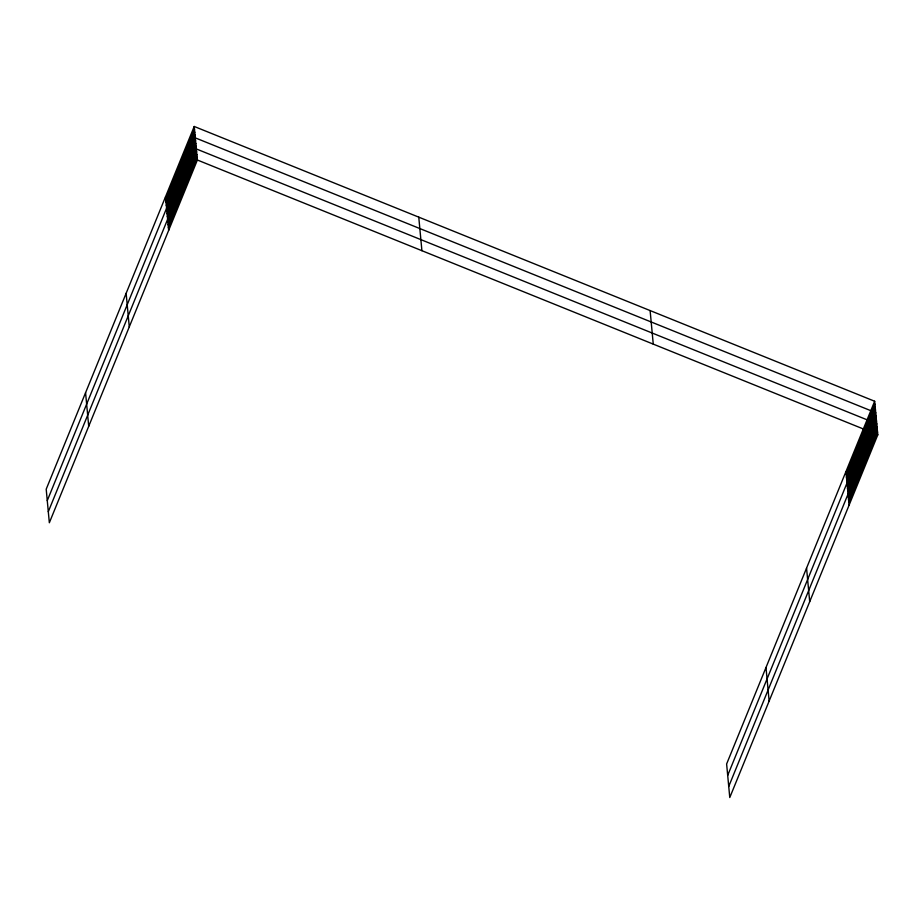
<?xml version="1.0" encoding="UTF-8"?>
<svg xmlns="http://www.w3.org/2000/svg" width="924" height="924" viewBox="0 0 924 924"><rect width="100%" height="100%" fill="white"/><g stroke="black" fill="none" stroke-linecap="round" stroke-linejoin="round"><path stroke-width="1.39" d="M194.225 126.472L46.2 489.2L49.342 522.753L197.378 160.014L194.225 126.472L874.658 401.247L877.8 434.8L729.775 797.528L726.622 763.986L874.658 401.247M165.777 199.711L194.502 129.325M166.043 202.564L194.768 132.167M166.308 205.405L195.033 135.02M47.274 500.612L195.299 137.872L875.721 412.658L727.696 775.386M166.84 211.03L195.553 140.644M167.094 213.791L195.819 143.405M167.348 216.562L196.073 146.177M48.302 511.677L196.338 148.949L876.761 423.723L728.736 786.463M167.868 222.095L196.593 151.709M168.133 224.867L196.858 154.481M168.387 227.627L197.112 157.242M846.199 474.486L874.924 404.1M846.465 477.338L875.19 406.953M846.731 480.191L875.455 409.806M847.262 485.805L875.987 415.419M847.516 488.577L876.241 418.191M847.782 491.349L876.506 420.963M848.301 496.881L877.026 426.495M848.555 499.641L877.28 429.256M848.821 502.413L877.546 432.028M197.378 160.014L877.8 434.8M845.934 471.633L849.075 505.185M806.56 568.11L809.701 601.651M765.996 667.509L769.138 701.05M650.115 310.568L653.256 344.121M418.768 217.152L421.91 250.693M165.512 196.858L168.653 230.399M126.138 293.335L129.279 326.877M85.574 392.735L88.716 426.276"/></g></svg>
